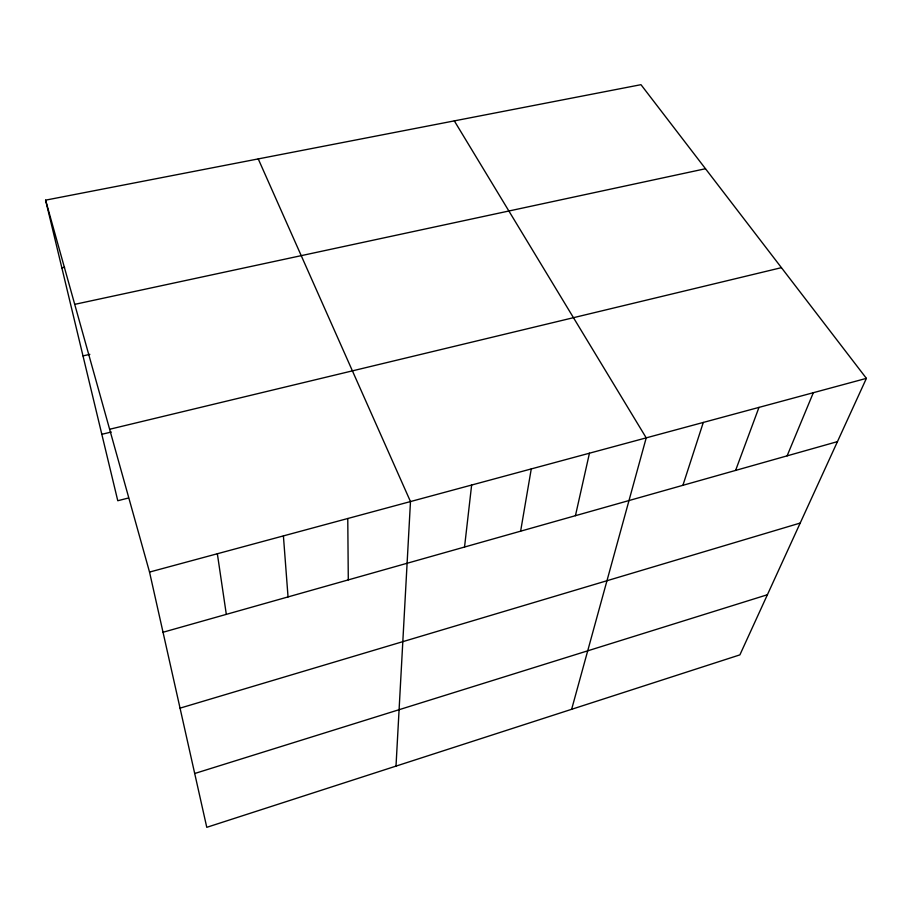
<?xml version="1.0" encoding="UTF-8"?>
<svg xmlns="http://www.w3.org/2000/svg" width="912" height="912" viewBox="0 0 912 912"><rect width="100%" height="100%" fill="white"/><g stroke="black" fill="none" stroke-linecap="round" stroke-linejoin="round"><path stroke-width="1.37" d="M396.002 766.114L410.48 501.566L258.244 158.905M464.539 547.04L471.629 485.047M520.627 531.183L531.263 468.928M575.438 515.69L589.448 453.207M571.642 709.297L646.22 437.863L454.324 120.886M682.917 485.309L703.289 422.45M735.608 470.41L758.978 407.402M787.113 455.852L813.333 392.707M866.4 378.366L739.894 654.873L206.773 827.321L149.534 572.075L45.6 200.15L640.976 84.679L866.4 378.366L149.534 572.075M194.701 773.501L767.402 594.738M180.052 708.145L800.2 523.055M163.031 632.255L837.455 441.625M128.512 497.998L117.773 500.734L45.6 200.15M109.634 429.267L781.424 267.661M101.825 434.306L111.264 432.037M83.003 355.897L89.843 354.358M74.716 304.357L705.489 168.731M61.856 267.832L64.581 267.262M217.352 553.755L226.313 614.369M283.404 535.903L288.044 596.927M347.768 518.518L348.293 579.895"/></g></svg>
